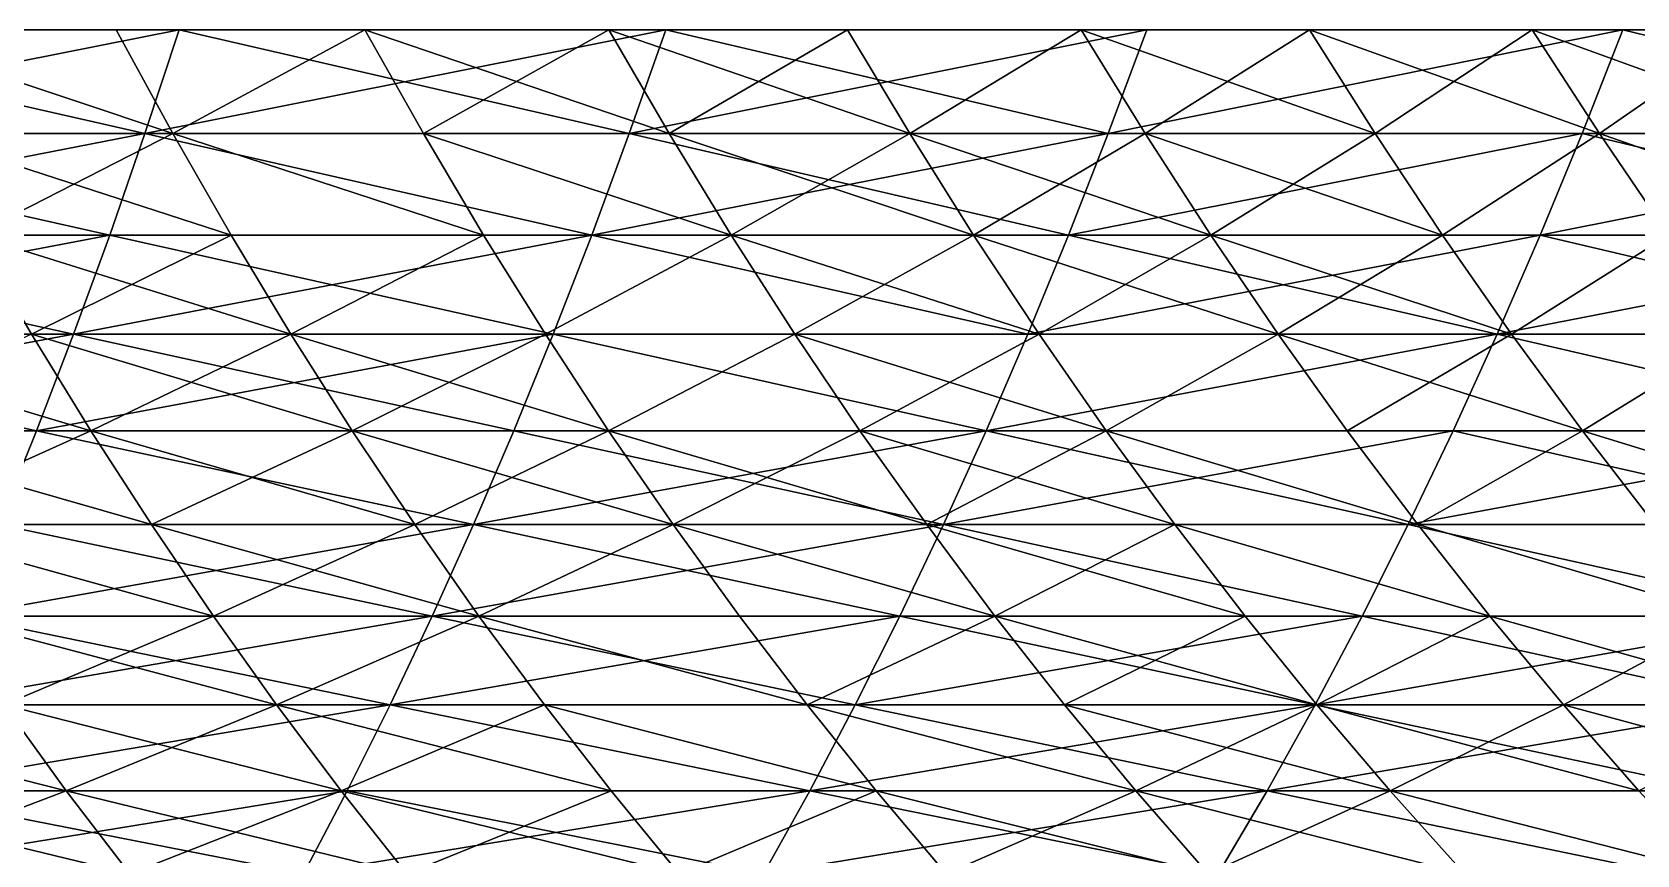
# Model space of a CAD drawing. Header units: millimetres. Extents: x -3250 to 8000, y -3250 to 3250.
# Drawn here: x 5875 to 6103.6, y -646.8 to -529.7 of the extents above; entities that cross this region are included whole.
import ezdxf

# ---------------------------------------------------------------- set-up
doc = ezdxf.new("R2010")
doc.units = ezdxf.units.MM
doc.header["$MEASUREMENT"] = 0
doc.layers.add('MESH_3D', color=2, linetype='CONTINUOUS')

msp = doc.modelspace()

# ---------------------------------------------------------------- linework, layer by layer
at = {"layer": 'MESH_3D'}
for points in [[(5826, -529.35, 781.09), (5891.07, -544.14, 820), (5821.42, -544.14, 793.66)], [(5895.96, -529.35, 25892.46), (5821.42, -544.14, 25906.34), (5891.07, -544.14, 25880)], [(5895.96, -529.35, 25892.46), (5826, -529.35, 25918.91), (5821.42, -544.14, 25906.34)], [(5826, -529.35, 781.09), (5895.96, -529.35, 807.54), (5891.07, -544.14, 820)], [(5850.84, -529.35, 2138.37), (5895.03, -544.14, 2154.35), (5886.95, -529.35, 2165.02)], [(5858.65, -544.14, 2127.5), (5895.03, -544.14, 2154.35), (5850.84, -529.35, 2138.37)], [(5895.03, -544.14, 24545.65), (5850.84, -529.35, 24561.63), (5886.95, -529.35, 24534.98)], [(5895.03, -544.14, 24545.65), (5858.65, -544.14, 24572.5), (5850.84, -529.35, 24561.63)], [(5895.03, -544.14, 2154.35), (5922.39, -529.35, 2192.57), (5886.95, -529.35, 2165.02)], [(5922.39, -529.35, 24507.43), (5895.03, -544.14, 24545.65), (5886.95, -529.35, 24534.98)], [(5895.96, -529.35, 807.54), (5960.04, -544.14, 848.07), (5891.07, -544.14, 820)], [(5965.24, -529.35, 25864.27), (5895.96, -529.35, 25892.46), (5891.07, -544.14, 25880)], [(5965.24, -529.35, 25864.27), (5891.07, -544.14, 25880), (5960.04, -544.14, 25851.93)], [(5895.03, -544.14, 2154.35), (5930.74, -544.14, 2182.1), (5922.39, -529.35, 2192.57)], [(5930.74, -544.14, 24517.9), (5895.03, -544.14, 24545.65), (5922.39, -529.35, 24507.43)], [(5895.96, -529.35, 807.54), (5965.24, -529.35, 835.73), (5960.04, -544.14, 848.07)], [(5930.74, -544.14, 2182.1), (5957.13, -529.35, 2220.99), (5922.39, -529.35, 2192.57)], [(5965.73, -544.14, 24489.27), (5930.74, -544.14, 24517.9), (5922.39, -529.35, 24507.43)], [(5965.73, -544.14, 24489.27), (5922.39, -529.35, 24507.43), (5957.13, -529.35, 24479.01)], [(5930.74, -544.14, 2182.1), (5965.73, -544.14, 2210.73), (5957.13, -529.35, 2220.99)], [(5965.73, -544.14, 2210.73), (5991.15, -529.35, 2250.26), (5957.13, -529.35, 2220.99)], [(6000.01, -544.14, 24459.77), (5965.73, -544.14, 24489.27), (5957.13, -529.35, 24479.01)], [(6000.01, -544.14, 24459.77), (5957.13, -529.35, 24479.01), (5991.15, -529.35, 24449.74)], [(5960.04, -544.14, 848.07), (6033.79, -529.35, 865.64), (6028.28, -544.14, 877.84)], [(5965.24, -529.35, 835.73), (6033.79, -529.35, 865.64), (5960.04, -544.14, 848.07)], [(6028.28, -544.14, 25822.16), (5965.24, -529.35, 25864.27), (5960.04, -544.14, 25851.93)], [(6033.79, -529.35, 25834.36), (5965.24, -529.35, 25864.27), (6028.28, -544.14, 25822.16)], [(5965.73, -544.14, 2210.73), (6000.01, -544.14, 2240.23), (5991.15, -529.35, 2250.26)], [(6000.01, -544.14, 2240.23), (6024.43, -529.35, 2280.38), (5991.15, -529.35, 2250.26)], [(6024.43, -529.35, 24419.62), (6000.01, -544.14, 24459.77), (5991.15, -529.35, 24449.74)], [(6000.01, -544.14, 2240.23), (6033.53, -544.14, 2270.57), (6024.43, -529.35, 2280.38)], [(6033.53, -544.14, 24429.43), (6000.01, -544.14, 24459.77), (6024.43, -529.35, 24419.62)], [(6033.53, -544.14, 2270.57), (6056.95, -529.35, 2311.31), (6024.43, -529.35, 2280.38)], [(6066.29, -544.14, 24398.27), (6033.53, -544.14, 24429.43), (6024.43, -529.35, 24419.62)], [(6066.29, -544.14, 24398.27), (6024.43, -529.35, 24419.62), (6056.95, -529.35, 24388.69)], [(6028.28, -544.14, 877.84), (6101.58, -529.35, 897.25), (6095.77, -544.14, 909.31)], [(6033.79, -529.35, 865.64), (6101.58, -529.35, 897.25), (6028.28, -544.14, 877.84)], [(6101.58, -529.35, 25802.75), (6033.79, -529.35, 25834.36), (6028.28, -544.14, 25822.16)], [(6101.58, -529.35, 25802.75), (6028.28, -544.14, 25822.16), (6095.77, -544.14, 25790.69)], [(6033.53, -544.14, 2270.57), (6066.29, -544.14, 2301.73), (6056.95, -529.35, 2311.31)], [(6066.29, -544.14, 2301.73), (6088.69, -529.35, 2343.05), (6056.95, -529.35, 2311.31)], [(6098.27, -544.14, 24366.29), (6056.95, -529.35, 24388.69), (6088.69, -529.35, 24356.95)], [(6098.27, -544.14, 24366.29), (6066.29, -544.14, 24398.27), (6056.95, -529.35, 24388.69)], [(6066.29, -544.14, 2301.73), (6098.27, -544.14, 2333.71), (6088.69, -529.35, 2343.05)], [(6098.27, -544.14, 2333.71), (6119.62, -529.35, 2375.57), (6088.69, -529.35, 2343.05)], [(6129.43, -544.14, 24333.53), (6098.27, -544.14, 24366.29), (6088.69, -529.35, 24356.95)], [(6129.43, -544.14, 24333.53), (6088.69, -529.35, 24356.95), (6119.62, -529.35, 24324.43)], [(6101.58, -529.35, 897.25), (6162.45, -544.14, 942.45), (6095.77, -544.14, 909.31)], [(6162.45, -544.14, 25757.55), (6101.58, -529.35, 25802.75), (6095.77, -544.14, 25790.69)], [(6098.27, -544.14, 2333.71), (6129.43, -544.14, 2366.47), (6119.62, -529.35, 2375.57)], [(6101.58, -529.35, 897.25), (6168.55, -529.35, 930.54), (6162.45, -544.14, 942.45)], [(6168.55, -529.35, 25769.46), (6101.58, -529.35, 25802.75), (6162.45, -544.14, 25757.55)], [(5821.42, -544.14, 793.66), (5886.05, -558.59, 832.8), (5816.72, -558.59, 806.58)], [(5891.07, -544.14, 25880), (5821.42, -544.14, 25906.34), (5816.72, -558.59, 25893.42)], [(5891.07, -544.14, 25880), (5816.72, -558.59, 25893.42), (5886.05, -558.59, 25867.2)], [(5821.42, -544.14, 793.66), (5891.07, -544.14, 820), (5886.05, -558.59, 832.8)], [(5866.68, -558.59, 2116.34), (5895.03, -544.14, 2154.35), (5858.65, -544.14, 2127.5)], [(5903.34, -558.59, 24556.61), (5858.65, -544.14, 24572.5), (5895.03, -544.14, 24545.65)], [(5903.34, -558.59, 24556.61), (5866.68, -558.59, 24583.66), (5858.65, -544.14, 24572.5)], [(5866.68, -558.59, 2116.34), (5903.34, -558.59, 2143.39), (5895.03, -544.14, 2154.35)], [(5891.07, -544.14, 820), (5954.7, -558.59, 860.73), (5886.05, -558.59, 832.8)], [(5954.7, -558.59, 25839.27), (5891.07, -544.14, 25880), (5886.05, -558.59, 25867.2)], [(5891.07, -544.14, 820), (5960.04, -544.14, 848.07), (5954.7, -558.59, 860.73)], [(5960.04, -544.14, 25851.93), (5891.07, -544.14, 25880), (5954.7, -558.59, 25839.27)], [(5895.03, -544.14, 2154.35), (5939.31, -558.59, 2171.35), (5930.74, -544.14, 2182.1)], [(5903.34, -558.59, 2143.39), (5939.31, -558.59, 2171.35), (5895.03, -544.14, 2154.35)], [(5939.31, -558.59, 24528.65), (5895.03, -544.14, 24545.65), (5930.74, -544.14, 24517.9)], [(5939.31, -558.59, 24528.65), (5903.34, -558.59, 24556.61), (5895.03, -544.14, 24545.65)], [(5930.74, -544.14, 2182.1), (5974.57, -558.59, 2200.2), (5965.73, -544.14, 2210.73)], [(5939.31, -558.59, 2171.35), (5974.57, -558.59, 2200.2), (5930.74, -544.14, 2182.1)], [(5974.57, -558.59, 24499.8), (5939.31, -558.59, 24528.65), (5930.74, -544.14, 24517.9)], [(5974.57, -558.59, 24499.8), (5930.74, -544.14, 24517.9), (5965.73, -544.14, 24489.27)], [(5960.04, -544.14, 848.07), (6022.63, -558.59, 890.37), (5954.7, -558.59, 860.73)], [(6028.28, -544.14, 25822.16), (5960.04, -544.14, 25851.93), (5954.7, -558.59, 25839.27)], [(6028.28, -544.14, 25822.16), (5954.7, -558.59, 25839.27), (6022.63, -558.59, 25809.63)], [(5960.04, -544.14, 848.07), (6028.28, -544.14, 877.84), (6022.63, -558.59, 890.37)], [(5974.57, -558.59, 2200.2), (6000.01, -544.14, 2240.23), (5965.73, -544.14, 2210.73)], [(6009.1, -558.59, 24470.08), (5965.73, -544.14, 24489.27), (6000.01, -544.14, 24459.77)], [(6009.1, -558.59, 24470.08), (5974.57, -558.59, 24499.8), (5965.73, -544.14, 24489.27)], [(5974.57, -558.59, 2200.2), (6009.1, -558.59, 2229.92), (6000.01, -544.14, 2240.23)], [(6009.1, -558.59, 2229.92), (6033.53, -544.14, 2270.57), (6000.01, -544.14, 2240.23)], [(6042.88, -558.59, 24439.51), (6000.01, -544.14, 24459.77), (6033.53, -544.14, 24429.43)], [(6042.88, -558.59, 24439.51), (6009.1, -558.59, 24470.08), (6000.01, -544.14, 24459.77)], [(6009.1, -558.59, 2229.92), (6042.88, -558.59, 2260.49), (6033.53, -544.14, 2270.57)], [(6022.63, -558.59, 890.37), (6095.77, -544.14, 909.31), (6089.8, -558.59, 921.7)], [(6028.28, -544.14, 877.84), (6095.77, -544.14, 909.31), (6022.63, -558.59, 890.37)], [(6095.77, -544.14, 25790.69), (6022.63, -558.59, 25809.63), (6089.8, -558.59, 25778.3)], [(6095.77, -544.14, 25790.69), (6028.28, -544.14, 25822.16), (6022.63, -558.59, 25809.63)], [(6033.53, -544.14, 2270.57), (6075.89, -558.59, 2291.89), (6066.29, -544.14, 2301.73)], [(6042.88, -558.59, 2260.49), (6075.89, -558.59, 2291.89), (6033.53, -544.14, 2270.57)], [(6066.29, -544.14, 24398.27), (6042.88, -558.59, 24439.51), (6033.53, -544.14, 24429.43)], [(6075.89, -558.59, 24408.11), (6042.88, -558.59, 24439.51), (6066.29, -544.14, 24398.27)], [(6075.89, -558.59, 2291.89), (6098.27, -544.14, 2333.71), (6066.29, -544.14, 2301.73)], [(6098.27, -544.14, 24366.29), (6075.89, -558.59, 24408.11), (6066.29, -544.14, 24398.27)], [(6075.89, -558.59, 2291.89), (6108.11, -558.59, 2324.11), (6098.27, -544.14, 2333.71)], [(6108.11, -558.59, 24375.89), (6075.89, -558.59, 24408.11), (6098.27, -544.14, 24366.29)], [(6095.77, -544.14, 909.31), (6156.17, -558.59, 954.68), (6089.8, -558.59, 921.7)], [(6162.45, -544.14, 25757.55), (6089.8, -558.59, 25778.3), (6156.17, -558.59, 25745.32)], [(6162.45, -544.14, 25757.55), (6095.77, -544.14, 25790.69), (6089.8, -558.59, 25778.3)], [(6095.77, -544.14, 909.31), (6162.45, -544.14, 942.45), (6156.17, -558.59, 954.68)], [(6098.27, -544.14, 2333.71), (6139.51, -558.59, 2357.12), (6129.43, -544.14, 2366.47)], [(6108.11, -558.59, 2324.11), (6139.51, -558.59, 2357.12), (6098.27, -544.14, 2333.71)], [(6139.51, -558.59, 24342.88), (6098.27, -544.14, 24366.29), (6129.43, -544.14, 24333.53)], [(6139.51, -558.59, 24342.88), (6108.11, -558.59, 24375.89), (6098.27, -544.14, 24366.29)], [(5816.72, -558.59, 806.58), (5880.89, -572.69, 845.93), (5811.9, -572.69, 819.84)], [(5886.05, -558.59, 25867.2), (5811.9, -572.69, 25880.16), (5880.89, -572.69, 25854.07)], [(5886.05, -558.59, 25867.2), (5816.72, -558.59, 25893.42), (5811.9, -572.69, 25880.16)], [(5816.72, -558.59, 806.58), (5886.05, -558.59, 832.8), (5880.89, -572.69, 845.93)], [(5874.91, -572.69, 2104.89), (5903.34, -558.59, 2143.39), (5866.68, -558.59, 2116.34)], [(5911.85, -572.69, 24567.85), (5866.68, -558.59, 24583.66), (5903.34, -558.59, 24556.61)], [(5911.85, -572.69, 24567.85), (5874.91, -572.69, 24595.11), (5866.68, -558.59, 24583.66)], [(5874.91, -572.69, 2104.89), (5911.85, -572.69, 2132.15), (5903.34, -558.59, 2143.39)], [(5886.05, -558.59, 832.8), (5949.22, -572.69, 873.73), (5880.89, -572.69, 845.93)], [(5954.7, -558.59, 25839.27), (5886.05, -558.59, 25867.2), (5880.89, -572.69, 25854.07)], [(5954.7, -558.59, 25839.27), (5880.89, -572.69, 25854.07), (5949.22, -572.69, 25826.27)], [(5886.05, -558.59, 832.8), (5954.7, -558.59, 860.73), (5949.22, -572.69, 873.73)], [(5911.85, -572.69, 2132.15), (5939.31, -558.59, 2171.35), (5903.34, -558.59, 2143.39)], [(5939.31, -558.59, 24528.65), (5911.85, -572.69, 24567.85), (5903.34, -558.59, 24556.61)], [(5911.85, -572.69, 2132.15), (5948.1, -572.69, 2160.33), (5939.31, -558.59, 2171.35)], [(5948.1, -572.69, 24539.67), (5911.85, -572.69, 24567.85), (5939.31, -558.59, 24528.65)], [(5948.1, -572.69, 2160.33), (5974.57, -558.59, 2200.2), (5939.31, -558.59, 2171.35)], [(5974.57, -558.59, 24499.8), (5948.1, -572.69, 24539.67), (5939.31, -558.59, 24528.65)], [(5948.1, -572.69, 2160.33), (5983.64, -572.69, 2189.4), (5974.57, -558.59, 2200.2)], [(5983.64, -572.69, 24510.6), (5948.1, -572.69, 24539.67), (5974.57, -558.59, 24499.8)], [(5954.7, -558.59, 860.73), (6016.83, -572.69, 903.23), (5949.22, -572.69, 873.73)], [(6016.83, -572.69, 25796.77), (5954.7, -558.59, 25839.27), (5949.22, -572.69, 25826.27)], [(5954.7, -558.59, 860.73), (6022.63, -558.59, 890.37), (6016.83, -572.69, 903.23)], [(6022.63, -558.59, 25809.63), (5954.7, -558.59, 25839.27), (6016.83, -572.69, 25796.77)], [(5983.64, -572.69, 2189.4), (6009.1, -558.59, 2229.92), (5974.57, -558.59, 2200.2)], [(6018.44, -572.69, 24480.66), (5983.64, -572.69, 24510.6), (5974.57, -558.59, 24499.8)], [(6018.44, -572.69, 24480.66), (5974.57, -558.59, 24499.8), (6009.1, -558.59, 24470.08)], [(5983.64, -572.69, 2189.4), (6018.44, -572.69, 2219.34), (6009.1, -558.59, 2229.92)], [(6009.1, -558.59, 2229.92), (6052.48, -572.69, 2250.15), (6042.88, -558.59, 2260.49)], [(6018.44, -572.69, 2219.34), (6052.48, -572.69, 2250.15), (6009.1, -558.59, 2229.92)], [(6042.88, -558.59, 24439.51), (6018.44, -572.69, 24480.66), (6009.1, -558.59, 24470.08)], [(6022.63, -558.59, 890.37), (6083.68, -572.69, 934.4), (6016.83, -572.69, 903.23)], [(6089.8, -558.59, 25778.3), (6016.83, -572.69, 25796.77), (6083.68, -572.69, 25765.6)], [(6089.8, -558.59, 25778.3), (6022.63, -558.59, 25809.63), (6016.83, -572.69, 25796.77)], [(6052.48, -572.69, 24449.85), (6018.44, -572.69, 24480.66), (6042.88, -558.59, 24439.51)], [(6022.63, -558.59, 890.37), (6089.8, -558.59, 921.7), (6083.68, -572.69, 934.4)], [(6052.48, -572.69, 2250.15), (6075.89, -558.59, 2291.89), (6042.88, -558.59, 2260.49)], [(6085.74, -572.69, 24418.2), (6042.88, -558.59, 24439.51), (6075.89, -558.59, 24408.11)], [(6085.74, -572.69, 24418.2), (6052.48, -572.69, 24449.85), (6042.88, -558.59, 24439.51)], [(6052.48, -572.69, 2250.15), (6085.74, -572.69, 2281.8), (6075.89, -558.59, 2291.89)], [(6085.74, -572.69, 2281.8), (6108.11, -558.59, 2324.11), (6075.89, -558.59, 2291.89)], [(6108.11, -558.59, 24375.89), (6085.74, -572.69, 24418.2), (6075.89, -558.59, 24408.11)], [(6089.8, -558.59, 921.7), (6149.74, -572.69, 967.23), (6083.68, -572.69, 934.4)], [(6156.17, -558.59, 25745.32), (6083.68, -572.69, 25765.6), (6149.74, -572.69, 25732.77)], [(6156.17, -558.59, 25745.32), (6089.8, -558.59, 25778.3), (6083.68, -572.69, 25765.6)], [(6085.74, -572.69, 2281.8), (6118.2, -572.69, 2314.26), (6108.11, -558.59, 2324.11)], [(6118.2, -572.69, 24385.74), (6085.74, -572.69, 24418.2), (6108.11, -558.59, 24375.89)], [(6089.8, -558.59, 921.7), (6156.17, -558.59, 954.68), (6149.74, -572.69, 967.23)], [(5811.9, -572.69, 819.84), (5875.61, -586.44, 859.38), (5806.95, -586.44, 833.42)], [(5880.89, -572.69, 25854.07), (5806.95, -586.44, 25866.58), (5875.61, -586.44, 25840.62)], [(5880.89, -572.69, 25854.07), (5811.9, -572.69, 25880.16), (5806.95, -586.44, 25866.58)], [(5811.9, -572.69, 819.84), (5880.89, -572.69, 845.93), (5875.61, -586.44, 859.38)], [(5883.35, -586.44, 24606.84), (5837.3, -572.69, 24621.44), (5874.91, -572.69, 24595.11)], [(5883.35, -586.44, 24606.84), (5845.44, -586.44, 24633.38), (5837.3, -572.69, 24621.44)], [(5845.44, -586.44, 2066.62), (5883.35, -586.44, 2093.16), (5874.91, -572.69, 2104.89)], [(5883.35, -586.44, 2093.16), (5911.85, -572.69, 2132.15), (5874.91, -572.69, 2104.89)], [(5920.58, -586.44, 24579.37), (5874.91, -572.69, 24595.11), (5911.85, -572.69, 24567.85)], [(5920.58, -586.44, 24579.37), (5883.35, -586.44, 24606.84), (5874.91, -572.69, 24595.11)], [(5880.89, -572.69, 845.93), (5943.61, -586.44, 887.05), (5875.61, -586.44, 859.38)], [(5949.22, -572.69, 25826.27), (5875.61, -586.44, 25840.62), (5943.61, -586.44, 25812.95)], [(5949.22, -572.69, 25826.27), (5880.89, -572.69, 25854.07), (5875.61, -586.44, 25840.62)], [(5880.89, -572.69, 845.93), (5949.22, -572.69, 873.73), (5943.61, -586.44, 887.05)], [(5883.35, -586.44, 2093.16), (5920.58, -586.44, 2120.63), (5911.85, -572.69, 2132.15)], [(5920.58, -586.44, 2120.63), (5948.1, -572.69, 2160.33), (5911.85, -572.69, 2132.15)], [(5957.11, -586.44, 24550.97), (5920.58, -586.44, 24579.37), (5911.85, -572.69, 24567.85)], [(5957.11, -586.44, 24550.97), (5911.85, -572.69, 24567.85), (5948.1, -572.69, 24539.67)], [(5920.58, -586.44, 2120.63), (5957.11, -586.44, 2149.03), (5948.1, -572.69, 2160.33)], [(5949.22, -572.69, 873.73), (6010.89, -586.44, 916.4), (5943.61, -586.44, 887.05)], [(6010.89, -586.44, 25783.6), (5949.22, -572.69, 25826.27), (5943.61, -586.44, 25812.95)], [(5957.11, -586.44, 2149.03), (5983.64, -572.69, 2189.4), (5948.1, -572.69, 2160.33)], [(5983.64, -572.69, 24510.6), (5957.11, -586.44, 24550.97), (5948.1, -572.69, 24539.67)], [(5949.22, -572.69, 873.73), (6016.83, -572.69, 903.23), (6010.89, -586.44, 916.4)], [(6016.83, -572.69, 25796.77), (5949.22, -572.69, 25826.27), (6010.89, -586.44, 25783.6)], [(5957.11, -586.44, 2149.03), (5992.92, -586.44, 2178.33), (5983.64, -572.69, 2189.4)], [(5992.92, -586.44, 24521.67), (5957.11, -586.44, 24550.97), (5983.64, -572.69, 24510.6)], [(5992.92, -586.44, 2178.33), (6018.44, -572.69, 2219.34), (5983.64, -572.69, 2189.4)], [(6028, -586.44, 24491.49), (5983.64, -572.69, 24510.6), (6018.44, -572.69, 24480.66)], [(6028, -586.44, 24491.49), (5992.92, -586.44, 24521.67), (5983.64, -572.69, 24510.6)], [(5992.92, -586.44, 2178.33), (6028, -586.44, 2208.51), (6018.44, -572.69, 2219.34)], [(6010.89, -586.44, 916.4), (6083.68, -572.69, 934.4), (6077.41, -586.44, 947.42)], [(6016.83, -572.69, 903.23), (6083.68, -572.69, 934.4), (6010.89, -586.44, 916.4)], [(6083.68, -572.69, 25765.6), (6016.83, -572.69, 25796.77), (6010.89, -586.44, 25783.6)], [(6083.68, -572.69, 25765.6), (6010.89, -586.44, 25783.6), (6077.41, -586.44, 25752.58)], [(6028, -586.44, 2208.51), (6052.48, -572.69, 2250.15), (6018.44, -572.69, 2219.34)], [(6052.48, -572.69, 24449.85), (6028, -586.44, 24491.49), (6018.44, -572.69, 24480.66)], [(6028, -586.44, 2208.51), (6062.31, -586.44, 2239.56), (6052.48, -572.69, 2250.15)], [(6062.31, -586.44, 24460.44), (6028, -586.44, 24491.49), (6052.48, -572.69, 24449.85)], [(6062.31, -586.44, 2239.56), (6085.74, -572.69, 2281.8), (6052.48, -572.69, 2250.15)], [(6095.83, -586.44, 24428.55), (6052.48, -572.69, 24449.85), (6085.74, -572.69, 24418.2)], [(6095.83, -586.44, 24428.55), (6062.31, -586.44, 24460.44), (6052.48, -572.69, 24449.85)], [(6062.31, -586.44, 2239.56), (6095.83, -586.44, 2271.45), (6085.74, -572.69, 2281.8)], [(6083.68, -572.69, 934.4), (6143.15, -586.44, 980.09), (6077.41, -586.44, 947.42)], [(6143.15, -586.44, 25719.91), (6083.68, -572.69, 25765.6), (6077.41, -586.44, 25752.58)], [(6083.68, -572.69, 934.4), (6149.74, -572.69, 967.23), (6143.15, -586.44, 980.09)], [(6149.74, -572.69, 25732.77), (6083.68, -572.69, 25765.6), (6143.15, -586.44, 25719.91)], [(6095.83, -586.44, 2271.45), (6118.2, -572.69, 2314.26), (6085.74, -572.69, 2281.8)], [(6118.2, -572.69, 24385.74), (6095.83, -586.44, 24428.55), (6085.74, -572.69, 24418.2)], [(6095.83, -586.44, 2271.45), (6128.55, -586.44, 2304.17), (6118.2, -572.69, 2314.26)], [(6128.55, -586.44, 24395.83), (6095.83, -586.44, 24428.55), (6118.2, -572.69, 24385.74)], [(5806.95, -586.44, 833.42), (5875.61, -586.44, 859.38), (5870.21, -599.82, 873.15)], [(5875.61, -586.44, 25840.62), (5806.95, -586.44, 25866.58), (5870.21, -599.82, 25826.85)], [(5853.78, -599.82, 2054.4), (5883.35, -586.44, 2093.16), (5845.44, -586.44, 2066.62)], [(5891.98, -599.82, 24618.85), (5845.44, -586.44, 24633.38), (5883.35, -586.44, 24606.84)], [(5891.98, -599.82, 24618.85), (5853.78, -599.82, 24645.6), (5845.44, -586.44, 24633.38)], [(5853.78, -599.82, 2054.4), (5891.98, -599.82, 2081.15), (5883.35, -586.44, 2093.16)], [(5875.61, -586.44, 859.38), (5937.86, -599.82, 900.67), (5870.21, -599.82, 873.15)], [(5937.86, -599.82, 25799.33), (5875.61, -586.44, 25840.62), (5870.21, -599.82, 25826.85)], [(5875.61, -586.44, 859.38), (5943.61, -586.44, 887.05), (5937.86, -599.82, 900.67)], [(5943.61, -586.44, 25812.95), (5875.61, -586.44, 25840.62), (5937.86, -599.82, 25799.33)], [(5891.98, -599.82, 2081.15), (5920.58, -586.44, 2120.63), (5883.35, -586.44, 2093.16)], [(5929.51, -599.82, 24591.16), (5891.98, -599.82, 24618.85), (5883.35, -586.44, 24606.84)], [(5929.51, -599.82, 24591.16), (5883.35, -586.44, 24606.84), (5920.58, -586.44, 24579.37)], [(5891.98, -599.82, 2081.15), (5929.51, -599.82, 2108.84), (5920.58, -586.44, 2120.63)], [(5920.58, -586.44, 2120.63), (5966.33, -599.82, 2137.47), (5957.11, -586.44, 2149.03)], [(5929.51, -599.82, 2108.84), (5966.33, -599.82, 2137.47), (5920.58, -586.44, 2120.63)], [(5957.11, -586.44, 24550.97), (5929.51, -599.82, 24591.16), (5920.58, -586.44, 24579.37)], [(5966.33, -599.82, 24562.53), (5929.51, -599.82, 24591.16), (5957.11, -586.44, 24550.97)], [(5943.61, -586.44, 887.05), (6004.8, -599.82, 929.88), (5937.86, -599.82, 900.67)], [(6010.89, -586.44, 25783.6), (5943.61, -586.44, 25812.95), (5937.86, -599.82, 25799.33)], [(6010.89, -586.44, 25783.6), (5937.86, -599.82, 25799.33), (6004.8, -599.82, 25770.12)], [(5943.61, -586.44, 887.05), (6010.89, -586.44, 916.4), (6004.8, -599.82, 929.88)], [(5966.33, -599.82, 2137.47), (5992.92, -586.44, 2178.33), (5957.11, -586.44, 2149.03)], [(6002.43, -599.82, 24533), (5966.33, -599.82, 24562.53), (5957.11, -586.44, 24550.97)], [(6002.43, -599.82, 24533), (5957.11, -586.44, 24550.97), (5992.92, -586.44, 24521.67)], [(5966.33, -599.82, 2137.47), (6002.43, -599.82, 2167), (5992.92, -586.44, 2178.33)], [(6002.43, -599.82, 2167), (6028, -586.44, 2208.51), (5992.92, -586.44, 2178.33)], [(6037.78, -599.82, 24502.58), (5992.92, -586.44, 24521.67), (6028, -586.44, 24491.49)], [(6037.78, -599.82, 24502.58), (6002.43, -599.82, 24533), (5992.92, -586.44, 24521.67)], [(6002.43, -599.82, 2167), (6037.78, -599.82, 2197.42), (6028, -586.44, 2208.51)], [(6010.89, -586.44, 916.4), (6071, -599.82, 960.75), (6004.8, -599.82, 929.88)], [(6077.41, -586.44, 25752.58), (6010.89, -586.44, 25783.6), (6004.8, -599.82, 25770.12)], [(6077.41, -586.44, 25752.58), (6004.8, -599.82, 25770.12), (6071, -599.82, 25739.25)], [(6010.89, -586.44, 916.4), (6077.41, -586.44, 947.42), (6071, -599.82, 960.75)], [(6028, -586.44, 2208.51), (6072.37, -599.82, 2228.72), (6062.31, -586.44, 2239.56)], [(6037.78, -599.82, 2197.42), (6072.37, -599.82, 2228.72), (6028, -586.44, 2208.51)], [(6072.37, -599.82, 24471.28), (6037.78, -599.82, 24502.58), (6028, -586.44, 24491.49)], [(6072.37, -599.82, 24471.28), (6028, -586.44, 24491.49), (6062.31, -586.44, 24460.44)], [(6072.37, -599.82, 2228.72), (6095.83, -586.44, 2271.45), (6062.31, -586.44, 2239.56)], [(6095.83, -586.44, 24428.55), (6072.37, -599.82, 24471.28), (6062.31, -586.44, 24460.44)], [(6077.41, -586.44, 947.42), (6136.4, -599.82, 993.26), (6071, -599.82, 960.75)], [(6143.15, -586.44, 25719.91), (6071, -599.82, 25739.25), (6136.4, -599.82, 25706.74)], [(6143.15, -586.44, 25719.91), (6077.41, -586.44, 25752.58), (6071, -599.82, 25739.25)], [(6072.37, -599.82, 2228.72), (6106.16, -599.82, 2260.86), (6095.83, -586.44, 2271.45)], [(6106.16, -599.82, 24439.14), (6072.37, -599.82, 24471.28), (6095.83, -586.44, 24428.55)], [(6077.41, -586.44, 947.42), (6143.15, -586.44, 980.09), (6136.4, -599.82, 993.26)], [(6095.83, -586.44, 2271.45), (6139.14, -599.82, 2293.84), (6128.55, -586.44, 2304.17)], [(6106.16, -599.82, 2260.86), (6139.14, -599.82, 2293.84), (6095.83, -586.44, 2271.45)], [(6128.55, -586.44, 24395.83), (6106.16, -599.82, 24439.14), (6095.83, -586.44, 24428.55)], [(5853.78, -599.82, 2054.4), (5900.81, -612.84, 2068.87), (5891.98, -599.82, 2081.15)], [(5862.29, -612.84, 2041.9), (5900.81, -612.84, 2068.87), (5853.78, -599.82, 2054.4)], [(5900.81, -612.84, 24631.13), (5853.78, -599.82, 24645.6), (5891.98, -599.82, 24618.85)], [(5900.81, -612.84, 24631.13), (5862.29, -612.84, 24658.1), (5853.78, -599.82, 24645.6)], [(5870.21, -599.82, 873.15), (5931.99, -612.84, 914.61), (5864.69, -612.84, 887.22)], [(5937.86, -599.82, 25799.33), (5870.21, -599.82, 25826.85), (5864.69, -612.84, 25812.78)], [(5937.86, -599.82, 25799.33), (5864.69, -612.84, 25812.78), (5931.99, -612.84, 25785.39)], [(5870.21, -599.82, 873.15), (5937.86, -599.82, 900.67), (5931.99, -612.84, 914.61)], [(5900.81, -612.84, 2068.87), (5929.51, -599.82, 2108.84), (5891.98, -599.82, 2081.15)], [(5938.64, -612.84, 24603.21), (5891.98, -599.82, 24618.85), (5929.51, -599.82, 24591.16)], [(5938.64, -612.84, 24603.21), (5900.81, -612.84, 24631.13), (5891.98, -599.82, 24618.85)], [(5900.81, -612.84, 2068.87), (5938.64, -612.84, 2096.79), (5929.51, -599.82, 2108.84)], [(5938.64, -612.84, 2096.79), (5966.33, -599.82, 2137.47), (5929.51, -599.82, 2108.84)], [(5966.33, -599.82, 24562.53), (5938.64, -612.84, 24603.21), (5929.51, -599.82, 24591.16)], [(5931.99, -612.84, 914.61), (6004.8, -599.82, 929.88), (5998.59, -612.84, 943.66)], [(5937.86, -599.82, 900.67), (6004.8, -599.82, 929.88), (5931.99, -612.84, 914.61)], [(5998.59, -612.84, 25756.34), (5937.86, -599.82, 25799.33), (5931.99, -612.84, 25785.39)], [(6004.8, -599.82, 25770.12), (5937.86, -599.82, 25799.33), (5998.59, -612.84, 25756.34)], [(5938.64, -612.84, 2096.79), (5975.76, -612.84, 2125.65), (5966.33, -599.82, 2137.47)], [(5975.76, -612.84, 24574.35), (5938.64, -612.84, 24603.21), (5966.33, -599.82, 24562.53)], [(5966.33, -599.82, 2137.47), (6012.15, -612.84, 2155.42), (6002.43, -599.82, 2167)], [(5975.76, -612.84, 2125.65), (6012.15, -612.84, 2155.42), (5966.33, -599.82, 2137.47)], [(6012.15, -612.84, 24544.58), (5975.76, -612.84, 24574.35), (5966.33, -599.82, 24562.53)], [(6012.15, -612.84, 24544.58), (5966.33, -599.82, 24562.53), (6002.43, -599.82, 24533)], [(6004.8, -599.82, 929.88), (6064.44, -612.84, 974.37), (5998.59, -612.84, 943.66)], [(6064.44, -612.84, 25725.63), (6004.8, -599.82, 25770.12), (5998.59, -612.84, 25756.34)], [(6012.15, -612.84, 2155.42), (6037.78, -599.82, 2197.42), (6002.43, -599.82, 2167)], [(6047.79, -612.84, 24513.91), (6002.43, -599.82, 24533), (6037.78, -599.82, 24502.58)], [(6047.79, -612.84, 24513.91), (6012.15, -612.84, 24544.58), (6002.43, -599.82, 24533)], [(6004.8, -599.82, 929.88), (6071, -599.82, 960.75), (6064.44, -612.84, 974.37)], [(6071, -599.82, 25739.25), (6004.8, -599.82, 25770.12), (6064.44, -612.84, 25725.63)], [(6012.15, -612.84, 2155.42), (6047.79, -612.84, 2186.09), (6037.78, -599.82, 2197.42)], [(6037.78, -599.82, 2197.42), (6082.65, -612.84, 2217.63), (6072.37, -599.82, 2228.72)], [(6047.79, -612.84, 2186.09), (6082.65, -612.84, 2217.63), (6037.78, -599.82, 2197.42)], [(6082.65, -612.84, 24482.37), (6047.79, -612.84, 24513.91), (6037.78, -599.82, 24502.58)], [(6082.65, -612.84, 24482.37), (6037.78, -599.82, 24502.58), (6072.37, -599.82, 24471.28)], [(6071, -599.82, 960.75), (6129.5, -612.84, 1006.71), (6064.44, -612.84, 974.37)], [(6129.5, -612.84, 25693.29), (6071, -599.82, 25739.25), (6064.44, -612.84, 25725.63)], [(6071, -599.82, 960.75), (6136.4, -599.82, 993.26), (6129.5, -612.84, 1006.71)], [(6136.4, -599.82, 25706.74), (6071, -599.82, 25739.25), (6129.5, -612.84, 25693.29)], [(6072.37, -599.82, 2228.72), (6116.71, -612.84, 2250.04), (6106.16, -599.82, 2260.86)], [(6082.65, -612.84, 2217.63), (6116.71, -612.84, 2250.04), (6072.37, -599.82, 2228.72)], [(6116.71, -612.84, 24449.96), (6082.65, -612.84, 24482.37), (6072.37, -599.82, 24471.28)], [(6116.71, -612.84, 24449.96), (6072.37, -599.82, 24471.28), (6106.16, -599.82, 24439.14)], [(5864.69, -612.84, 887.22), (5925.99, -625.47, 928.83), (5859.05, -625.47, 901.59)], [(5931.99, -612.84, 25785.39), (5859.05, -625.47, 25798.41), (5925.99, -625.47, 25771.17)], [(5931.99, -612.84, 25785.39), (5864.69, -612.84, 25812.78), (5859.05, -625.47, 25798.41)], [(5870.99, -625.47, 2029.15), (5900.81, -612.84, 2068.87), (5862.29, -612.84, 2041.9)], [(5909.82, -625.47, 24643.66), (5862.29, -612.84, 24658.1), (5900.81, -612.84, 24631.13)], [(5909.82, -625.47, 24643.66), (5870.99, -625.47, 24670.85), (5862.29, -612.84, 24658.1)], [(5864.69, -612.84, 887.22), (5931.99, -612.84, 914.61), (5925.99, -625.47, 928.83)], [(5870.99, -625.47, 2029.15), (5909.82, -625.47, 2056.34), (5900.81, -612.84, 2068.87)], [(5909.82, -625.47, 2056.34), (5938.64, -612.84, 2096.79), (5900.81, -612.84, 2068.87)], [(5938.64, -612.84, 24603.21), (5909.82, -625.47, 24643.66), (5900.81, -612.84, 24631.13)], [(5909.82, -625.47, 2056.34), (5947.96, -625.47, 2084.49), (5938.64, -612.84, 2096.79)], [(5947.96, -625.47, 24615.51), (5909.82, -625.47, 24643.66), (5938.64, -612.84, 24603.21)], [(5931.99, -612.84, 914.61), (5992.24, -625.47, 957.73), (5925.99, -625.47, 928.83)], [(5998.59, -612.84, 25756.34), (5931.99, -612.84, 25785.39), (5925.99, -625.47, 25771.17)], [(5998.59, -612.84, 25756.34), (5925.99, -625.47, 25771.17), (5992.24, -625.47, 25742.27)], [(5931.99, -612.84, 914.61), (5998.59, -612.84, 943.66), (5992.24, -625.47, 957.73)], [(5938.64, -612.84, 2096.79), (5985.38, -625.47, 2113.58), (5975.76, -612.84, 2125.65)], [(5947.96, -625.47, 2084.49), (5985.38, -625.47, 2113.58), (5938.64, -612.84, 2096.79)], [(5985.38, -625.47, 24586.42), (5938.64, -612.84, 24603.21), (5975.76, -612.84, 24574.35)], [(5985.38, -625.47, 24586.42), (5947.96, -625.47, 24615.51), (5938.64, -612.84, 24603.21)], [(5985.38, -625.47, 2113.58), (6012.15, -612.84, 2155.42), (5975.76, -612.84, 2125.65)], [(6012.15, -612.84, 24544.58), (5985.38, -625.47, 24586.42), (5975.76, -612.84, 24574.35)], [(5985.38, -625.47, 2113.58), (6022.07, -625.47, 2143.59), (6012.15, -612.84, 2155.42)], [(6022.07, -625.47, 24556.41), (5985.38, -625.47, 24586.42), (6012.15, -612.84, 24544.58)], [(5998.59, -612.84, 943.66), (6057.74, -625.47, 988.28), (5992.24, -625.47, 957.73)], [(6064.44, -612.84, 25725.63), (5992.24, -625.47, 25742.27), (6057.74, -625.47, 25711.72)], [(6064.44, -612.84, 25725.63), (5998.59, -612.84, 25756.34), (5992.24, -625.47, 25742.27)], [(5998.59, -612.84, 943.66), (6064.44, -612.84, 974.37), (6057.74, -625.47, 988.28)], [(6022.07, -625.47, 2143.59), (6047.79, -612.84, 2186.09), (6012.15, -612.84, 2155.42)], [(6058, -625.47, 24525.49), (6022.07, -625.47, 24556.41), (6012.15, -612.84, 24544.58)], [(6058, -625.47, 24525.49), (6012.15, -612.84, 24544.58), (6047.79, -612.84, 24513.91)], [(6022.07, -625.47, 2143.59), (6058, -625.47, 2174.51), (6047.79, -612.84, 2186.09)], [(6058, -625.47, 2174.51), (6082.65, -612.84, 2217.63), (6047.79, -612.84, 2186.09)], [(6082.65, -612.84, 24482.37), (6058, -625.47, 24525.49), (6047.79, -612.84, 24513.91)], [(6064.44, -612.84, 974.37), (6122.46, -625.47, 1020.45), (6057.74, -625.47, 988.28)], [(6129.5, -612.84, 25693.29), (6064.44, -612.84, 25725.63), (6057.74, -625.47, 25711.72)], [(6129.5, -612.84, 25693.29), (6057.74, -625.47, 25711.72), (6122.46, -625.47, 25679.55)], [(6058, -625.47, 2174.51), (6093.15, -625.47, 2206.32), (6082.65, -612.84, 2217.63)], [(6093.15, -625.47, 24493.68), (6058, -625.47, 24525.49), (6082.65, -612.84, 24482.37)], [(6064.44, -612.84, 974.37), (6129.5, -612.84, 1006.71), (6122.46, -625.47, 1020.45)], [(6093.15, -625.47, 2206.32), (6116.71, -612.84, 2250.04), (6082.65, -612.84, 2217.63)], [(6127.49, -625.47, 24461.01), (6082.65, -612.84, 24482.37), (6116.71, -612.84, 24449.96)], [(6127.49, -625.47, 24461.01), (6093.15, -625.47, 24493.68), (6082.65, -612.84, 24482.37)], [(6093.15, -625.47, 2206.32), (6127.49, -625.47, 2238.99), (6116.71, -612.84, 2250.04)], [(5879.86, -637.71, 24683.86), (5840.04, -637.71, 24710.29), (5831.49, -625.47, 24697.06)], [(5879.86, -637.71, 24683.86), (5831.49, -625.47, 24697.06), (5870.99, -625.47, 24670.85)], [(5840.04, -637.71, 1989.71), (5879.86, -637.71, 2016.14), (5870.99, -625.47, 2029.15)], [(5853.29, -637.71, 916.25), (5925.99, -625.47, 928.83), (5919.87, -637.71, 943.34)], [(5859.05, -625.47, 901.59), (5925.99, -625.47, 928.83), (5853.29, -637.71, 916.25)], [(5925.99, -625.47, 25771.17), (5859.05, -625.47, 25798.41), (5853.29, -637.71, 25783.75)], [(5925.99, -625.47, 25771.17), (5853.29, -637.71, 25783.75), (5919.87, -637.71, 25756.66)], [(5879.86, -637.71, 2016.14), (5909.82, -625.47, 2056.34), (5870.99, -625.47, 2029.15)], [(5919.01, -637.71, 24656.45), (5879.86, -637.71, 24683.86), (5870.99, -625.47, 24670.85)], [(5919.01, -637.71, 24656.45), (5870.99, -625.47, 24670.85), (5909.82, -625.47, 24643.66)], [(5879.86, -637.71, 2016.14), (5919.01, -637.71, 2043.55), (5909.82, -625.47, 2056.34)], [(5919.01, -637.71, 2043.55), (5947.96, -625.47, 2084.49), (5909.82, -625.47, 2056.34)], [(5957.47, -637.71, 24628.07), (5909.82, -625.47, 24643.66), (5947.96, -625.47, 24615.51)], [(5957.47, -637.71, 24628.07), (5919.01, -637.71, 24656.45), (5909.82, -625.47, 24643.66)], [(5919.01, -637.71, 2043.55), (5957.47, -637.71, 2071.93), (5947.96, -625.47, 2084.49)], [(5925.99, -625.47, 928.83), (5985.76, -637.71, 972.09), (5919.87, -637.71, 943.34)], [(5985.76, -637.71, 25727.91), (5925.99, -625.47, 25771.17), (5919.87, -637.71, 25756.66)], [(5925.99, -625.47, 928.83), (5992.24, -625.47, 957.73), (5985.76, -637.71, 972.09)], [(5992.24, -625.47, 25742.27), (5925.99, -625.47, 25771.17), (5985.76, -637.71, 25727.91)], [(5947.96, -625.47, 2084.49), (5995.2, -637.71, 2101.26), (5985.38, -625.47, 2113.58)], [(5957.47, -637.71, 2071.93), (5995.2, -637.71, 2101.26), (5947.96, -625.47, 2084.49)], [(5995.2, -637.71, 24598.74), (5947.96, -625.47, 24615.51), (5985.38, -625.47, 24586.42)], [(5995.2, -637.71, 24598.74), (5957.47, -637.71, 24628.07), (5947.96, -625.47, 24615.51)], [(5985.38, -625.47, 2113.58), (6032.2, -637.71, 2131.53), (6022.07, -625.47, 2143.59)], [(5995.2, -637.71, 2101.26), (6032.2, -637.71, 2131.53), (5985.38, -625.47, 2113.58)], [(6032.2, -637.71, 24568.47), (5985.38, -625.47, 24586.42), (6022.07, -625.47, 24556.41)], [(6032.2, -637.71, 24568.47), (5995.2, -637.71, 24598.74), (5985.38, -625.47, 24586.42)], [(5985.76, -637.71, 972.09), (6057.74, -625.47, 988.28), (6050.91, -637.71, 1002.47)], [(5992.24, -625.47, 957.73), (6057.74, -625.47, 988.28), (5985.76, -637.71, 972.09)], [(6050.91, -637.71, 25697.53), (5992.24, -625.47, 25742.27), (5985.76, -637.71, 25727.91)], [(6057.74, -625.47, 25711.72), (5992.24, -625.47, 25742.27), (6050.91, -637.71, 25697.53)], [(6032.2, -637.71, 2131.53), (6058, -625.47, 2174.51), (6022.07, -625.47, 2143.59)], [(6068.42, -637.71, 24537.3), (6032.2, -637.71, 24568.47), (6022.07, -625.47, 24556.41)], [(6068.42, -637.71, 24537.3), (6022.07, -625.47, 24556.41), (6058, -625.47, 24525.49)], [(6032.2, -637.71, 2131.53), (6068.42, -637.71, 2162.7), (6058, -625.47, 2174.51)], [(6057.74, -625.47, 988.28), (6115.28, -637.71, 1034.46), (6050.91, -637.71, 1002.47)], [(6122.46, -625.47, 25679.55), (6050.91, -637.71, 25697.53), (6115.28, -637.71, 25665.54)], [(6122.46, -625.47, 25679.55), (6057.74, -625.47, 25711.72), (6050.91, -637.71, 25697.53)], [(6057.74, -625.47, 988.28), (6122.46, -625.47, 1020.45), (6115.28, -637.71, 1034.46)], [(6068.42, -637.71, 2162.7), (6093.15, -625.47, 2206.32), (6058, -625.47, 2174.51)], [(6103.86, -637.71, 24505.23), (6068.42, -637.71, 24537.3), (6058, -625.47, 24525.49)], [(6103.86, -637.71, 24505.23), (6058, -625.47, 24525.49), (6093.15, -625.47, 24493.68)], [(6068.42, -637.71, 2162.7), (6103.86, -637.71, 2194.77), (6093.15, -625.47, 2206.32)], [(6093.15, -625.47, 2206.32), (6138.49, -637.71, 2227.71), (6127.49, -625.47, 2238.99)], [(6103.86, -637.71, 2194.77), (6138.49, -637.71, 2227.71), (6093.15, -625.47, 2206.32)], [(6127.49, -625.47, 24461.01), (6103.86, -637.71, 24505.23), (6093.15, -625.47, 24493.68)], [(5848.74, -649.55, 1976.23), (5879.86, -637.71, 2016.14), (5840.04, -637.71, 1989.71)], [(5888.9, -649.55, 24697.12), (5840.04, -637.71, 24710.29), (5879.86, -637.71, 24683.86)], [(5888.9, -649.55, 24697.12), (5848.74, -649.55, 24723.77), (5840.04, -637.71, 24710.29)], [(5853.29, -637.71, 916.25), (5913.64, -649.55, 958.13), (5847.43, -649.55, 931.19)], [(5919.87, -637.71, 25756.66), (5853.29, -637.71, 25783.75), (5847.43, -649.55, 25768.81)], [(5919.87, -637.71, 25756.66), (5847.43, -649.55, 25768.81), (5913.64, -649.55, 25741.87)], [(5848.74, -649.55, 1976.23), (5888.9, -649.55, 2002.88), (5879.86, -637.71, 2016.14)], [(5853.29, -637.71, 916.25), (5919.87, -637.71, 943.34), (5913.64, -649.55, 958.13)], [(5888.9, -649.55, 2002.88), (5919.01, -637.71, 2043.55), (5879.86, -637.71, 2016.14)], [(5928.38, -649.55, 24669.48), (5879.86, -637.71, 24683.86), (5919.01, -637.71, 24656.45)], [(5928.38, -649.55, 24669.48), (5888.9, -649.55, 24697.12), (5879.86, -637.71, 24683.86)], [(5888.9, -649.55, 2002.88), (5928.38, -649.55, 2030.52), (5919.01, -637.71, 2043.55)], [(5919.87, -637.71, 943.34), (5979.16, -649.55, 986.72), (5913.64, -649.55, 958.13)], [(5985.76, -637.71, 25727.91), (5919.87, -637.71, 25756.66), (5913.64, -649.55, 25741.87)], [(5985.76, -637.71, 25727.91), (5913.64, -649.55, 25741.87), (5979.16, -649.55, 25713.28)], [(5928.38, -649.55, 2030.52), (5957.47, -637.71, 2071.93), (5919.01, -637.71, 2043.55)], [(5967.16, -649.55, 24640.86), (5919.01, -637.71, 24656.45), (5957.47, -637.71, 24628.07)], [(5967.16, -649.55, 24640.86), (5928.38, -649.55, 24669.48), (5919.01, -637.71, 24656.45)], [(5919.87, -637.71, 943.34), (5985.76, -637.71, 972.09), (5979.16, -649.55, 986.72)], [(5928.38, -649.55, 2030.52), (5967.16, -649.55, 2059.14), (5957.47, -637.71, 2071.93)], [(5967.16, -649.55, 2059.14), (5995.2, -637.71, 2101.26), (5957.47, -637.71, 2071.93)], [(5995.2, -637.71, 24598.74), (5967.16, -649.55, 24640.86), (5957.47, -637.71, 24628.07)], [(5967.16, -649.55, 2059.14), (6005.21, -649.55, 2088.72), (5995.2, -637.71, 2101.26)], [(6005.21, -649.55, 24611.28), (5967.16, -649.55, 24640.86), (5995.2, -637.71, 24598.74)], [(5985.76, -637.71, 972.09), (6043.94, -649.55, 1016.93), (5979.16, -649.55, 986.72)], [(6050.91, -637.71, 25697.53), (5985.76, -637.71, 25727.91), (5979.16, -649.55, 25713.28)], [(6050.91, -637.71, 25697.53), (5979.16, -649.55, 25713.28), (6043.94, -649.55, 25683.07)], [(5985.76, -637.71, 972.09), (6050.91, -637.71, 1002.47), (6043.94, -649.55, 1016.93)], [(6005.21, -649.55, 2088.72), (6032.2, -637.71, 2131.53), (5995.2, -637.71, 2101.26)], [(6042.51, -649.55, 24580.77), (5995.2, -637.71, 24598.74), (6032.2, -637.71, 24568.47)], [(6042.51, -649.55, 24580.77), (6005.21, -649.55, 24611.28), (5995.2, -637.71, 24598.74)], [(6005.21, -649.55, 2088.72), (6042.51, -649.55, 2119.23), (6032.2, -637.71, 2131.53)], [(6042.51, -649.55, 2119.23), (6068.42, -637.71, 2162.7), (6032.2, -637.71, 2131.53)], [(6079.04, -649.55, 24549.33), (6042.51, -649.55, 24580.77), (6032.2, -637.71, 24568.47)], [(6079.04, -649.55, 24549.33), (6032.2, -637.71, 24568.47), (6068.42, -637.71, 24537.3)], [(6042.51, -649.55, 2119.23), (6079.04, -649.55, 2150.67), (6068.42, -637.71, 2162.7)], [(6050.91, -637.71, 1002.47), (6107.95, -649.55, 1048.74), (6043.94, -649.55, 1016.93)], [(6107.95, -649.55, 25651.26), (6050.91, -637.71, 25697.53), (6043.94, -649.55, 25683.07)], [(6050.91, -637.71, 1002.47), (6115.28, -637.71, 1034.46), (6107.95, -649.55, 1048.74)], [(6115.28, -637.71, 25665.54), (6050.91, -637.71, 25697.53), (6107.95, -649.55, 25651.26)], [(6068.42, -637.71, 2162.7), (6114.78, -649.55, 2183.01), (6103.86, -637.71, 2194.77)], [(6079.04, -649.55, 2150.67), (6114.78, -649.55, 2183.01), (6068.42, -637.71, 2162.7)], [(6114.78, -649.55, 24516.99), (6079.04, -649.55, 24549.33), (6068.42, -637.71, 24537.3)], [(6114.78, -649.55, 24516.99), (6068.42, -637.71, 24537.3), (6103.86, -637.71, 24505.23)]]:
    msp.add_3dface(points, dxfattribs=at)

doc.saveas('drawing.dxf')
